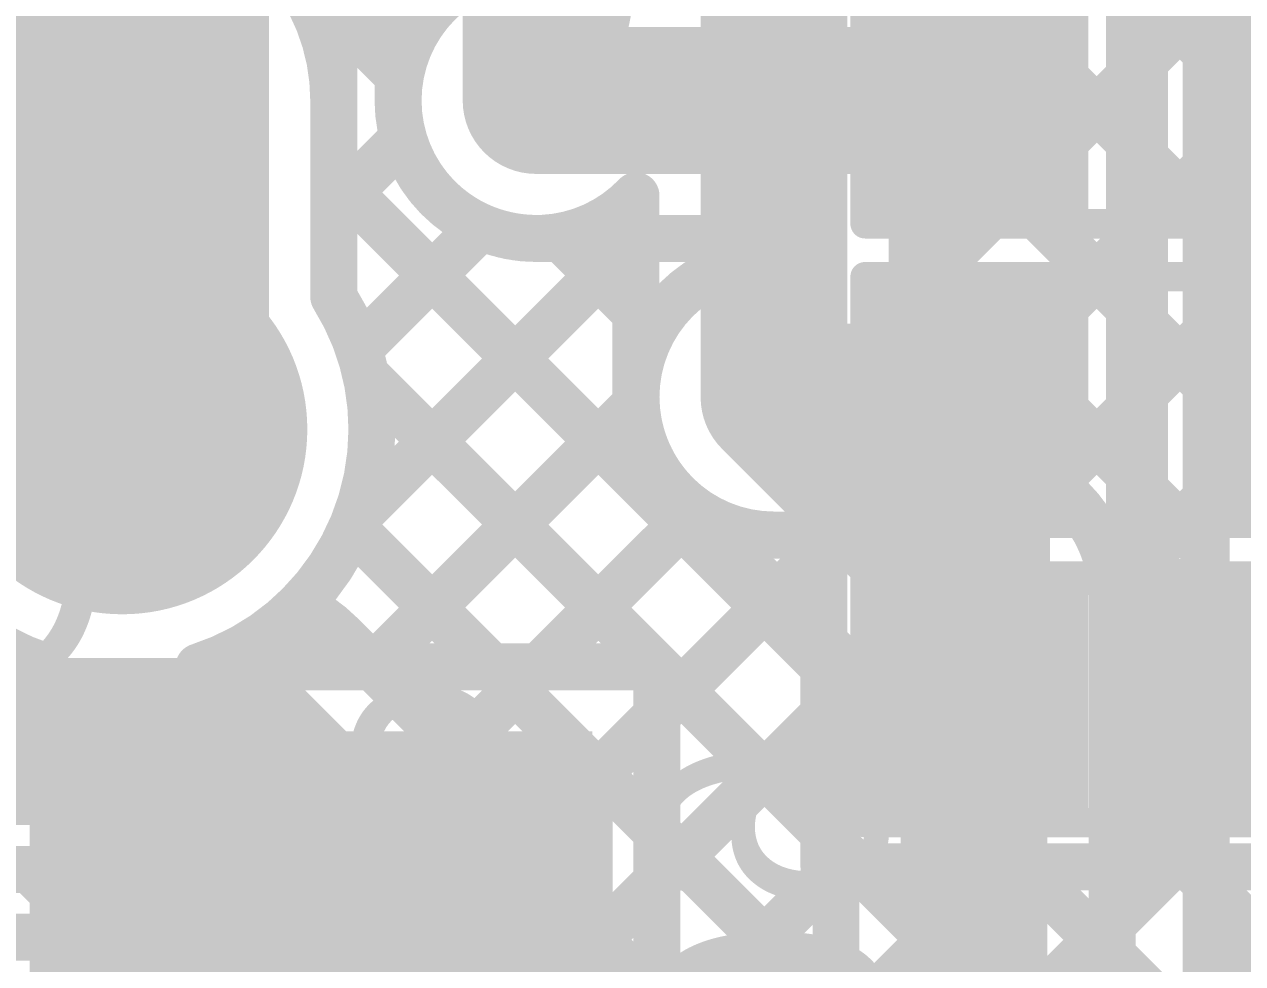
# Model space of a CAD drawing. Header units: millimetres. Extents: x 0 to 214, y 0 to 214.
# Drawn here: x 4.6023 to 4.8097, y 1.115 to 1.275 of the extents above; entities that cross this region are included whole.
import ezdxf

# ---------------------------------------------------------------- set-up
doc = ezdxf.new("R2010")
doc.units = ezdxf.units.MM
doc.header["$MEASUREMENT"] = 0
for name, color, linetype in [('BottomLayer', 5, 'Continuous'), ('BottomOverlay', 54, 'Continuous'), ('BottomPaste', 16, 'Continuous'), ('BottomSolder', 6, 'Continuous'), ('TopLayer', 1, 'Continuous'), ('TopOverlay', 2, 'Continuous'), ('TopPaste', 8, 'Continuous'), ('TopSolder', 216, 'Continuous'), ('ViaHoleLayer', 16, 'Continuous')]:
    doc.layers.add(name, color=color, linetype=linetype)
doc.styles.add('Arial', font='', dxfattribs={"height": 0.2})
doc.styles.get('Arial').set_extended_font_data('Arial')

# ---------------------------------------------------------------- blocks, each defined once
blk = doc.blocks.new('RES_0603_38')
at = {"layer": 'TopLayer'}
for points in [[(-0.015, 0.0175), (-0.015, -0.0175), (-0.045, -0.0175), (-0.045, 0.0175)], [(0.045, 0.0175), (0.045, -0.0175), (0.015, -0.0175), (0.015, 0.0175)]]:
    blk.add_hatch(color=1, dxfattribs=at).paths.add_polyline_path(points)
at = {"layer": 'TopPaste'}
for points in [[(-0.015, 0.0175), (-0.015, -0.0175), (-0.045, -0.0175), (-0.045, 0.0175)], [(0.045, 0.0175), (0.045, -0.0175), (0.015, -0.0175), (0.015, 0.0175)]]:
    blk.add_hatch(color=8, dxfattribs=at).paths.add_polyline_path(points)
at = {"layer": 'TopSolder'}
for points in [[(-0.011, 0.0215), (-0.011, -0.0215), (-0.049, -0.0215), (-0.049, 0.0215)], [(0.049, 0.0215), (0.049, -0.0215), (0.011, -0.0215), (0.011, 0.0215)]]:
    blk.add_hatch(color=216, dxfattribs=at).paths.add_polyline_path(points)
at = {"layer": 'TopOverlay', "const_width": 0.005}
for points in [[(-0.049, -0.021), (-0.049, 0.021)], [(-0.049, 0.021), (0.049, 0.021)], [(0.049, -0.021), (0.049, 0.021)], [(-0.049, -0.021), (0.049, -0.021)]]:
    blk.add_lwpolyline(points, dxfattribs=at)
at = {"layer": 'TopOverlay', "const_width": 0.0025}
for points in [[(-0.05025, 0.021, 1), (-0.04775, 0.021, 1)], [(-0.05025, 0.021, 1), (-0.04775, 0.021, 1)], [(0.04775, 0.021, 1), (0.05025, 0.021, 1)], [(0.04775, 0.021, 1), (0.05025, 0.021, 1)], [(-0.05025, -0.021, 1), (-0.04775, -0.021, 1)], [(-0.05025, -0.021, 1), (-0.04775, -0.021, 1)], [(0.04775, -0.021, 1), (0.05025, -0.021, 1)], [(0.04775, -0.021, 1), (0.05025, -0.021, 1)]]:
    blk.add_lwpolyline(points, format="xyb", close=True, dxfattribs=at)
blk = doc.blocks.new('RES_0603_B_41')
at = {"layer": 'BottomLayer'}
for points in [[(-0.045, -0.0175), (-0.045, 0.0175), (-0.015, 0.0175), (-0.015, -0.0175)], [(0.015, -0.0175), (0.015, 0.0175), (0.045, 0.0175), (0.045, -0.0175)]]:
    blk.add_hatch(color=5, dxfattribs=at).paths.add_polyline_path(points)
at = {"layer": 'BottomPaste'}
for points in [[(-0.045, -0.0175), (-0.045, 0.0175), (-0.015, 0.0175), (-0.015, -0.0175)], [(0.015, -0.0175), (0.015, 0.0175), (0.045, 0.0175), (0.045, -0.0175)]]:
    blk.add_hatch(color=16, dxfattribs=at).paths.add_polyline_path(points)
at = {"layer": 'BottomSolder'}
for points in [[(-0.049, -0.0215), (-0.049, 0.0215), (-0.011, 0.0215), (-0.011, -0.0215)], [(0.011, -0.0215), (0.011, 0.0215), (0.049, 0.0215), (0.049, -0.0215)]]:
    blk.add_hatch(color=6, dxfattribs=at).paths.add_polyline_path(points)
at = {"layer": 'BottomOverlay', "const_width": 0.005}
for points in [[(-0.049, 0.021), (0.049, 0.021)], [(-0.049, 0.021), (-0.049, -0.021)], [(0.049, 0.021), (0.049, -0.021)], [(-0.049, -0.021), (0.049, -0.021)]]:
    blk.add_lwpolyline(points, dxfattribs=at)
at = {"layer": 'BottomOverlay', "const_width": 0.0025}
for points in [[(-0.05025, 0.021, 1), (-0.04775, 0.021, 1)], [(-0.05025, 0.021, 1), (-0.04775, 0.021, 1)], [(0.04775, 0.021, 1), (0.05025, 0.021, 1)], [(0.04775, 0.021, 1), (0.05025, 0.021, 1)], [(-0.05025, -0.021, 1), (-0.04775, -0.021, 1)], [(-0.05025, -0.021, 1), (-0.04775, -0.021, 1)], [(0.04775, -0.021, 1), (0.05025, -0.021, 1)], [(0.04775, -0.021, 1), (0.05025, -0.021, 1)]]:
    blk.add_lwpolyline(points, format="xyb", close=True, dxfattribs=at)
blk = doc.blocks.new('RES_0603_48')
at = {"layer": 'TopLayer'}
for points in [[(-0.015, 0.0175), (-0.015, -0.0175), (-0.045, -0.0175), (-0.045, 0.0175)], [(0.045, 0.0175), (0.045, -0.0175), (0.015, -0.0175), (0.015, 0.0175)]]:
    blk.add_hatch(color=1, dxfattribs=at).paths.add_polyline_path(points)
at = {"layer": 'TopPaste'}
for points in [[(-0.015, 0.0175), (-0.015, -0.0175), (-0.045, -0.0175), (-0.045, 0.0175)], [(0.045, 0.0175), (0.045, -0.0175), (0.015, -0.0175), (0.015, 0.0175)]]:
    blk.add_hatch(color=8, dxfattribs=at).paths.add_polyline_path(points)
at = {"layer": 'TopSolder'}
for points in [[(-0.011, 0.0215), (-0.011, -0.0215), (-0.049, -0.0215), (-0.049, 0.0215)], [(0.049, 0.0215), (0.049, -0.0215), (0.011, -0.0215), (0.011, 0.0215)]]:
    blk.add_hatch(color=216, dxfattribs=at).paths.add_polyline_path(points)
at = {"layer": 'TopOverlay', "const_width": 0.005}
for points in [[(-0.049, 0.021), (-0.049, -0.021)], [(0.049, 0.021), (-0.049, 0.021)], [(0.049, 0.021), (0.049, -0.021)], [(0.049, -0.021), (-0.049, -0.021)]]:
    blk.add_lwpolyline(points, dxfattribs=at)
at = {"layer": 'TopOverlay', "const_width": 0.0025}
for points in [[(-0.05025, 0.021, 1), (-0.04775, 0.021, 1)], [(-0.05025, 0.021, 1), (-0.04775, 0.021, 1)], [(0.04775, 0.021, 1), (0.05025, 0.021, 1)], [(0.04775, 0.021, 1), (0.05025, 0.021, 1)], [(-0.05025, -0.021, 1), (-0.04775, -0.021, 1)], [(-0.05025, -0.021, 1), (-0.04775, -0.021, 1)], [(0.04775, -0.021, 1), (0.05025, -0.021, 1)], [(0.04775, -0.021, 1), (0.05025, -0.021, 1)]]:
    blk.add_lwpolyline(points, format="xyb", close=True, dxfattribs=at)
blk = doc.blocks.new('RES_0603_52')
at = {"layer": 'TopLayer'}
for points in [[(-0.015, 0.0175), (-0.015, -0.0175), (-0.045, -0.0175), (-0.045, 0.0175)], [(0.045, 0.0175), (0.045, -0.0175), (0.015, -0.0175), (0.015, 0.0175)]]:
    blk.add_hatch(color=1, dxfattribs=at).paths.add_polyline_path(points)
at = {"layer": 'TopPaste'}
for points in [[(-0.015, 0.0175), (-0.015, -0.0175), (-0.045, -0.0175), (-0.045, 0.0175)], [(0.045, 0.0175), (0.045, -0.0175), (0.015, -0.0175), (0.015, 0.0175)]]:
    blk.add_hatch(color=8, dxfattribs=at).paths.add_polyline_path(points)
at = {"layer": 'TopSolder'}
for points in [[(-0.011, 0.0215), (-0.011, -0.0215), (-0.049, -0.0215), (-0.049, 0.0215)], [(0.049, 0.0215), (0.049, -0.0215), (0.011, -0.0215), (0.011, 0.0215)]]:
    blk.add_hatch(color=216, dxfattribs=at).paths.add_polyline_path(points)
at = {"layer": 'TopOverlay', "const_width": 0.005}
for points in [[(-0.049, 0.021), (-0.049, -0.021)], [(0.049, 0.021), (-0.049, 0.021)], [(0.049, 0.021), (0.049, -0.021)], [(0.049, -0.021), (-0.049, -0.021)]]:
    blk.add_lwpolyline(points, dxfattribs=at)
at = {"layer": 'TopOverlay', "const_width": 0.0025}
for points in [[(-0.05025, 0.021, 1), (-0.04775, 0.021, 1)], [(-0.05025, 0.021, 1), (-0.04775, 0.021, 1)], [(0.04775, 0.021, 1), (0.05025, 0.021, 1)], [(0.04775, 0.021, 1), (0.05025, 0.021, 1)], [(-0.05025, -0.021, 1), (-0.04775, -0.021, 1)], [(-0.05025, -0.021, 1), (-0.04775, -0.021, 1)], [(0.04775, -0.021, 1), (0.05025, -0.021, 1)], [(0.04775, -0.021, 1), (0.05025, -0.021, 1)]]:
    blk.add_lwpolyline(points, format="xyb", close=True, dxfattribs=at)
blk = doc.blocks.new('RES_0603_53')
at = {"layer": 'TopLayer'}
for points in [[(-0.015, 0.0175), (-0.015, -0.0175), (-0.045, -0.0175), (-0.045, 0.0175)], [(0.045, 0.0175), (0.045, -0.0175), (0.015, -0.0175), (0.015, 0.0175)]]:
    blk.add_hatch(color=1, dxfattribs=at).paths.add_polyline_path(points)
at = {"layer": 'TopPaste'}
for points in [[(-0.015, 0.0175), (-0.015, -0.0175), (-0.045, -0.0175), (-0.045, 0.0175)], [(0.045, 0.0175), (0.045, -0.0175), (0.015, -0.0175), (0.015, 0.0175)]]:
    blk.add_hatch(color=8, dxfattribs=at).paths.add_polyline_path(points)
at = {"layer": 'TopSolder'}
for points in [[(-0.011, 0.0215), (-0.011, -0.0215), (-0.049, -0.0215), (-0.049, 0.0215)], [(0.049, 0.0215), (0.049, -0.0215), (0.011, -0.0215), (0.011, 0.0215)]]:
    blk.add_hatch(color=216, dxfattribs=at).paths.add_polyline_path(points)
at = {"layer": 'TopOverlay', "const_width": 0.005}
for points in [[(-0.049, -0.021), (-0.049, 0.021)], [(-0.049, 0.021), (0.049, 0.021)], [(0.049, -0.021), (0.049, 0.021)], [(-0.049, -0.021), (0.049, -0.021)]]:
    blk.add_lwpolyline(points, dxfattribs=at)
at = {"layer": 'TopOverlay', "const_width": 0.0025}
for points in [[(-0.05025, 0.021, 1), (-0.04775, 0.021, 1)], [(-0.05025, 0.021, 1), (-0.04775, 0.021, 1)], [(0.04775, 0.021, 1), (0.05025, 0.021, 1)], [(0.04775, 0.021, 1), (0.05025, 0.021, 1)], [(-0.05025, -0.021, 1), (-0.04775, -0.021, 1)], [(-0.05025, -0.021, 1), (-0.04775, -0.021, 1)], [(0.04775, -0.021, 1), (0.05025, -0.021, 1)], [(0.04775, -0.021, 1), (0.05025, -0.021, 1)]]:
    blk.add_lwpolyline(points, format="xyb", close=True, dxfattribs=at)
blk = doc.blocks.new('SOT_23_B_69')
at = {"layer": 'BottomLayer'}
for points in [[(-0.05354, 0.05748), (-0.02126, 0.05748), (-0.02126, 0.02126), (-0.05354, 0.02126)], [(0.02126, 0.05748), (0.05354, 0.05748), (0.05354, 0.02126), (0.02126, 0.02126)], [(-0.01614, -0.02126), (0.01614, -0.02126), (0.01614, -0.05748), (-0.01614, -0.05748)]]:
    blk.add_hatch(color=5, dxfattribs=at).paths.add_polyline_path(points)
at = {"layer": 'BottomPaste'}
for points in [[(-0.05354, 0.05748), (-0.02126, 0.05748), (-0.02126, 0.02126), (-0.05354, 0.02126)], [(0.02126, 0.05748), (0.05354, 0.05748), (0.05354, 0.02126), (0.02126, 0.02126)], [(-0.01614, -0.02126), (0.01614, -0.02126), (0.01614, -0.05748), (-0.01614, -0.05748)]]:
    blk.add_hatch(color=16, dxfattribs=at).paths.add_polyline_path(points)
at = {"layer": 'BottomSolder'}
for points in [[(-0.05754, 0.06148), (-0.01726, 0.06148), (-0.01726, 0.01726), (-0.05754, 0.01726)], [(0.01726, 0.06148), (0.05754, 0.06148), (0.05754, 0.01726), (0.01726, 0.01726)], [(-0.02014, -0.01726), (0.02014, -0.01726), (0.02014, -0.06148), (-0.02014, -0.06148)]]:
    blk.add_hatch(color=6, dxfattribs=at).paths.add_polyline_path(points)
at = {"layer": 'BottomOverlay'}
for points, const_width in [([(-0.06439, 0.045, 1), (-0.07161, 0.045, 1)], 0.01), ([(-0.07411, 0.045, 1), (-0.06911, 0.045, 1)], 0.005), ([(-0.06689, 0.045, 1), (-0.06189, 0.045, 1)], 0.005), ([(-0.01425, 0.029, 1), (-0.01175, 0.029, 1)], 0.0025), ([(0.01175, 0.029, 1), (0.01425, 0.029, 1)], 0.0025), ([(-0.06225, 0.027, 1), (-0.05975, 0.027, 1)], 0.0025), ([(0.05975, 0.027, 1), (0.06225, 0.027, 1)], 0.0025), ([(-0.06225, -0.029, 1), (-0.05975, -0.029, 1)], 0.0025), ([(-0.06225, -0.029, 1), (-0.05975, -0.029, 1)], 0.0025), ([(-0.02525, -0.029, 1), (-0.02275, -0.029, 1)], 0.0025), ([(0.02275, -0.029, 1), (0.02525, -0.029, 1)], 0.0025), ([(0.05975, -0.029, 1), (0.06225, -0.029, 1)], 0.0025), ([(0.05975, -0.029, 1), (0.06225, -0.029, 1)], 0.0025)]:
    blk.add_lwpolyline(points, format="xyb", close=True, dxfattribs=dict(at, const_width=const_width))
at = {"layer": 'BottomOverlay', "const_width": 0.005}
for points in [[(0.013, 0.029), (-0.013, 0.029)], [(-0.061, -0.029), (-0.061, 0.027)], [(0.061, -0.029), (0.061, 0.027)], [(-0.024, -0.029), (-0.061, -0.029)], [(0.061, -0.029), (0.024, -0.029)]]:
    blk.add_lwpolyline(points, dxfattribs=at)

msp = doc.modelspace()

# ---------------------------------------------------------------- hatches: boundary and pattern name
at = {"layer": 'BottomLayer'}
h = msp.add_hatch(color=5, dxfattribs=at)
edge = h.paths.add_edge_path()
edge.add_arc((4.68945, 1.262), 0.01181, 0, 360)
h = msp.add_hatch(color=5, dxfattribs=at)
edge = h.paths.add_edge_path()
edge.add_arc((4.619, 1.206), 0.0315, 0, 360)
h = msp.add_hatch(color=5, dxfattribs=at)
edge = h.paths.add_edge_path()
edge.add_arc((4.72995, 1.2115), 0.01181, 0, 360)
msp.add_hatch(color=5, dxfattribs=at).paths.add_polyline_path([(4.605, 1.11055), (4.699, 1.11055), (4.699, 1.15455), (4.605, 1.15455)])
at = {"layer": 'BottomSolder'}
h = msp.add_hatch(color=6, dxfattribs=at)
edge = h.paths.add_edge_path()
edge.add_arc((4.68945, 1.262), 0.00991, 0, 360)
h = msp.add_hatch(color=6, dxfattribs=at)
edge = h.paths.add_edge_path()
edge.add_arc((4.72995, 1.2115), 0.00991, 0, 360)
at = {"layer": 'TopLayer'}
msp.add_hatch(color=1, dxfattribs=at).paths.add_polyline_path([(4.804, 1.191), (4.849, 1.191), (4.849, 1.362), (4.804, 1.362)])
h = msp.add_hatch(color=1, dxfattribs=at)
edge = h.paths.add_edge_path()
edge.add_arc((4.68945, 1.262), 0.01181, 0, 360)
h = msp.add_hatch(color=1, dxfattribs=at)
edge = h.paths.add_edge_path()
edge.add_arc((4.619, 1.206), 0.0315, 0, 360)
h = msp.add_hatch(color=1, dxfattribs=at)
edge = h.paths.add_edge_path()
edge.add_arc((4.72995, 1.2115), 0.01181, 0, 360)
at = {"layer": 'TopSolder'}
h = msp.add_hatch(color=216, dxfattribs=at)
edge = h.paths.add_edge_path()
edge.add_arc((4.68945, 1.262), 0.00991, 0, 360)
h = msp.add_hatch(color=216, dxfattribs=at)
edge = h.paths.add_edge_path()
edge.add_arc((4.72995, 1.2115), 0.00991, 0, 360)
at = {"layer": 'ViaHoleLayer'}
h = msp.add_hatch(color=16, dxfattribs=at)
edge = h.paths.add_edge_path()
edge.add_arc((4.68945, 1.262), 0.00591, 0, 360)
h = msp.add_hatch(color=16, dxfattribs=at)
edge = h.paths.add_edge_path()
edge.add_arc((4.619, 1.206), 0.01575, 0, 360)
h = msp.add_hatch(color=16, dxfattribs=at)
edge = h.paths.add_edge_path()
edge.add_arc((4.72995, 1.2115), 0.00591, 0, 360)

# ---------------------------------------------------------------- linework, layer by layer
at = {"layer": 'BottomLayer'}
for points, const_width in [([(4.72995, 1.2115), (4.72995, 1.683)], 0.025), ([(4.75345, 1.22123), (4.75345, 1.683)], 0.008), ([(4.619, 1.206), (4.619, 1.608)], 0.05), ([(4.655, 1.22858), (4.655, 1.58542)], 0.008), ([(4.68945, 1.262), (4.68945, 1.424)], 0.025), ([(4.66595, 1.262), (4.66595, 1.424)], 0.008), ([(4.8035, 1.01768), (4.8035, 1.33932)], 0.008), ([(4.75345, 1.3202), (4.8035, 1.27015)], 0.008), ([(4.75345, 1.25734), (4.8035, 1.30739)], 0.008), ([(4.75345, 1.29192), (4.8035, 1.24186)], 0.008), ([(4.655, 1.27203), (4.66595, 1.28297)], 0.008), ([(4.75345, 1.22905), (4.8035, 1.2791)], 0.008), ([(4.655, 1.27723), (4.66595, 1.26628)], 0.008), ([(4.75345, 1.26363), (4.8035, 1.21358)], 0.008), ([(4.655, 1.24374), (4.66684, 1.25558)], 0.008), ([(4.76368, 1.211), (4.8035, 1.25082)], 0.008), ([(4.655, 1.24894), (4.7405, 1.16344)], 0.008), ([(4.70645, 1.2115), (4.70645, 1.24578)], 0.008), ([(4.65923, 1.21969), (4.68002, 1.24047)], 0.008), ([(4.65872, 1.19089), (4.70645, 1.23862)], 0.008), ([(4.69339, 1.23883), (4.70645, 1.22578)], 0.008), ([(4.75345, 1.23535), (4.8035, 1.1853)], 0.008), ([(4.77782, 1.19686), (4.8035, 1.22254)], 0.008), ([(4.72995, 1.2115), (4.764, 1.17745)], 0.025), ([(4.75345, 1.22123), (4.7806, 1.19408)], 0.008), ([(4.6605, 1.21516), (4.7405, 1.13516)], 0.008), ([(4.66166, 1.16555), (4.70647, 1.21036)], 0.008), ([(4.71335, 1.19487), (4.7405, 1.16771)], 0.008), ([(4.78749, 1.17824), (4.8035, 1.19425)], 0.008), ([(4.68995, 1.16555), (4.7163, 1.19191)], 0.008), ([(4.65808, 1.1893), (4.68182, 1.16555)], 0.008), ([(4.764, 1.09855), (4.764, 1.17745)], 0.025), ([(4.71, 1.15732), (4.73045, 1.17777)], 0.008), ([(4.7875, 1.09855), (4.7875, 1.17745)], 0.008), ([(4.64595, 1.17314), (4.65354, 1.16555)], 0.008), ([(4.7875, 1.17301), (4.8035, 1.15701)], 0.008), ([(4.7405, 1.10829), (4.7405, 1.16771)], 0.008), ([(4.7875, 1.14997), (4.8035, 1.16597)], 0.008), ([(4.594, 1.16555), (4.60596, 1.16555)], 0.008), ([(4.63204, 1.16555), (4.71, 1.16555)], 0.008), ([(4.71, 1.09955), (4.71, 1.16555)], 0.008), ([(4.71, 1.12904), (4.7405, 1.15954)], 0.008), ([(4.7875, 1.14473), (4.8035, 1.12873)], 0.008), ([(4.71, 1.13737), (4.73979, 1.10758)], 0.008), ([(4.7875, 1.12168), (4.8035, 1.13768)], 0.008), ([(4.71, 1.10075), (4.7405, 1.13125)], 0.008), ([(4.7875, 1.11644), (4.8035, 1.10044)], 0.008)]:
    msp.add_lwpolyline(points, dxfattribs=dict(at, const_width=const_width))
for points, const_width in [([(4.653, 1.27723, 1), (4.657, 1.27723, 1)], 0.004), ([(4.653, 1.27203, 1), (4.657, 1.27203, 1)], 0.004), ([(4.6832, 1.262, 1), (4.6957, 1.262, 1)], 0.0125), ([(4.8015, 1.27015, 1), (4.8055, 1.27015, 1)], 0.004), ([(4.66395, 1.26628, 1), (4.66795, 1.26628, 1)], 0.004), ([(4.75145, 1.26363, 1), (4.75545, 1.26363, 1)], 0.004), ([(4.66395, 1.262, 1), (4.66795, 1.262, 1)], 0.004), ([(4.66395, 1.262, 1), (4.66795, 1.262, 1)], 0.004), ([(4.75145, 1.25734, 1), (4.75545, 1.25734, 1)], 0.004), ([(4.66484, 1.25558, 1), (4.66884, 1.25558, 1)], 0.004), ([(4.8015, 1.25082, 1), (4.8055, 1.25082, 1)], 0.004), ([(4.653, 1.24894, 1), (4.657, 1.24894, 1)], 0.004), ([(4.70445, 1.24578, 1), (4.70845, 1.24578, 1)], 0.004), ([(4.70445, 1.24578, 1), (4.70845, 1.24578, 1)], 0.004), ([(4.653, 1.24374, 1), (4.657, 1.24374, 1)], 0.004), ([(4.67802, 1.24047, 1), (4.68202, 1.24047, 1)], 0.004), ([(4.8015, 1.24186, 1), (4.8055, 1.24186, 1)], 0.004), ([(4.69139, 1.23883, 1), (4.69539, 1.23883, 1)], 0.004), ([(4.70445, 1.23862, 1), (4.70845, 1.23862, 1)], 0.004), ([(4.75145, 1.23535, 1), (4.75545, 1.23535, 1)], 0.004), ([(4.653, 1.22858, 1), (4.657, 1.22858, 1)], 0.004), ([(4.653, 1.22858, 1), (4.657, 1.22858, 1)], 0.004), ([(4.75145, 1.22905, 1), (4.75545, 1.22905, 1)], 0.004), ([(4.6065, 1.206, 1), (4.6315, 1.206, 1)], 0.025), ([(4.70445, 1.22578, 1), (4.70845, 1.22578, 1)], 0.004), ([(4.8015, 1.22254, 1), (4.8055, 1.22254, 1)], 0.004), ([(4.65723, 1.21969, 1), (4.66123, 1.21969, 1)], 0.004), ([(4.7237, 1.2115, 1), (4.7362, 1.2115, 1)], 0.0125), ([(4.7237, 1.2115, 1), (4.7362, 1.2115, 1)], 0.0125), ([(4.75145, 1.22123, 1), (4.75545, 1.22123, 1)], 0.004), ([(4.75145, 1.22123, 1), (4.75545, 1.22123, 1)], 0.004), ([(4.6585, 1.21516, 1), (4.6625, 1.21516, 1)], 0.004), ([(4.8015, 1.21358, 1), (4.8055, 1.21358, 1)], 0.004), ([(4.70445, 1.2115, 1), (4.70845, 1.2115, 1)], 0.004), ([(4.70445, 1.2115, 1), (4.70845, 1.2115, 1)], 0.004), ([(4.70445, 1.2115, 1), (4.70845, 1.2115, 1)], 0.004), ([(4.70447, 1.21036, 1), (4.70847, 1.21036, 1)], 0.004), ([(4.76168, 1.211, 1), (4.76568, 1.211, 1)], 0.004), ([(4.6595, 1.206, 1), (4.6635, 1.206, 1)], 0.004), ([(4.6595, 1.206, 1), (4.6635, 1.206, 1)], 0.004), ([(4.77582, 1.19686, 1), (4.77982, 1.19686, 1)], 0.004), ([(4.71133, 1.19488, 1), (4.71533, 1.19488, 1)], 0.004), ([(4.71135, 1.19487, 1), (4.71535, 1.19487, 1)], 0.004), ([(4.71135, 1.19487, 1), (4.71535, 1.19487, 1)], 0.004), ([(4.7786, 1.19408, 1), (4.7826, 1.19408, 1)], 0.004), ([(4.7786, 1.19408, 1), (4.7826, 1.19408, 1)], 0.004), ([(4.77862, 1.19406, 1), (4.78262, 1.19406, 1)], 0.004), ([(4.8015, 1.19425, 1), (4.8055, 1.19425, 1)], 0.004), ([(4.65672, 1.19089, 1), (4.66072, 1.19089, 1)], 0.004), ([(4.7143, 1.19191, 1), (4.7183, 1.19191, 1)], 0.004), ([(4.65608, 1.1893, 1), (4.66008, 1.1893, 1)], 0.004), ([(4.75775, 1.17745, 1), (4.77025, 1.17745, 1)], 0.0125), ([(4.75775, 1.17745, 1), (4.77025, 1.17745, 1)], 0.0125), ([(4.8015, 1.1853, 1), (4.8055, 1.1853, 1)], 0.004), ([(4.78549, 1.17824, 1), (4.78949, 1.17824, 1)], 0.004), ([(4.72845, 1.17777, 1), (4.73245, 1.17777, 1)], 0.004), ([(4.7855, 1.17745, 1), (4.7895, 1.17745, 1)], 0.004), ([(4.7855, 1.17745, 1), (4.7895, 1.17745, 1)], 0.004), ([(4.7855, 1.17745, 1), (4.7895, 1.17745, 1)], 0.004), ([(4.64395, 1.17314, 1), (4.64795, 1.17314, 1)], 0.004), ([(4.7855, 1.17301, 1), (4.7895, 1.17301, 1)], 0.004), ([(4.7385, 1.16771, 1), (4.7425, 1.16771, 1)], 0.004), ([(4.7385, 1.16771, 1), (4.7425, 1.16771, 1)], 0.004), ([(4.8015, 1.16597, 1), (4.8055, 1.16597, 1)], 0.004), ([(4.60396, 1.16555, 1), (4.60796, 1.16555, 1)], 0.004), ([(4.60396, 1.16555, 1), (4.60796, 1.16555, 1)], 0.004), ([(4.63004, 1.16555, 1), (4.63404, 1.16555, 1)], 0.004), ([(4.63004, 1.16555, 1), (4.63404, 1.16555, 1)], 0.004), ([(4.65154, 1.16555, 1), (4.65554, 1.16555, 1)], 0.004), ([(4.65966, 1.16555, 1), (4.66366, 1.16555, 1)], 0.004), ([(4.67982, 1.16555, 1), (4.68382, 1.16555, 1)], 0.004), ([(4.68795, 1.16555, 1), (4.69195, 1.16555, 1)], 0.004), ([(4.708, 1.16555, 1), (4.712, 1.16555, 1)], 0.004), ([(4.708, 1.16555, 1), (4.712, 1.16555, 1)], 0.004), ([(4.7385, 1.16344, 1), (4.7425, 1.16344, 1)], 0.004), ([(4.7385, 1.15954, 1), (4.7425, 1.15954, 1)], 0.004), ([(4.708, 1.15732, 1), (4.712, 1.15732, 1)], 0.004), ([(4.8015, 1.15701, 1), (4.8055, 1.15701, 1)], 0.004), ([(4.7855, 1.14997, 1), (4.7895, 1.14997, 1)], 0.004), ([(4.7855, 1.14473, 1), (4.7895, 1.14473, 1)], 0.004), ([(4.708, 1.13737, 1), (4.712, 1.13737, 1)], 0.004), ([(4.8015, 1.13768, 1), (4.8055, 1.13768, 1)], 0.004), ([(4.7385, 1.13516, 1), (4.7425, 1.13516, 1)], 0.004), ([(4.7385, 1.13125, 1), (4.7425, 1.13125, 1)], 0.004), ([(4.708, 1.12904, 1), (4.712, 1.12904, 1)], 0.004), ([(4.8015, 1.12873, 1), (4.8055, 1.12873, 1)], 0.004), ([(4.7855, 1.12168, 1), (4.7895, 1.12168, 1)], 0.004), ([(4.7855, 1.11644, 1), (4.7895, 1.11644, 1)], 0.004)]:
    msp.add_lwpolyline(points, format="xyb", close=True, dxfattribs=dict(at, const_width=const_width))
at = {"layer": 'BottomLayer', "const_width": 0.008}
for points in [[(4.70645, 1.24578, -0.676645), (4.66595, 1.262)], [(4.60596, 1.16555, -0.488998), (4.583, 1.22858)], [(4.655, 1.22858, -0.140979), (4.6615, 1.206)], [(4.71333, 1.19488, -0.198912), (4.70645, 1.2115)], [(4.71335, 1.19487, -0.199188), (4.70645, 1.2115)], [(4.6615, 1.206, -0.325575), (4.63204, 1.16555)], [(4.7806, 1.19408, -0.199188), (4.7875, 1.17745)], [(4.78062, 1.19406, -0.198912), (4.7875, 1.17745)]]:
    msp.add_lwpolyline(points, format="xyb", dxfattribs=at)
at = {"layer": 'TopLayer'}
for points, const_width in [([(4.793, 1.18), (4.793, 1.37026)], 0.008), ([(4.79045, 1.2395), (4.79045, 1.2905)], 0.008), ([(4.645, 1.28723), (4.66628, 1.26595)], 0.008), ([(4.65388, 1.27091), (4.67097, 1.288)], 0.008), ([(4.619, 1.206), (4.619, 1.262)], 0.05), ([(4.68945, 1.262), (4.76445, 1.262)], 0.025), ([(4.79045, 1.26605), (4.793, 1.2686)], 0.008), ([(4.655, 1.22858), (4.655, 1.262)], 0.008), ([(4.655, 1.24374), (4.66684, 1.25558)], 0.008), ([(4.79045, 1.25492), (4.793, 1.25236)], 0.008), ([(4.655, 1.24894), (4.73845, 1.1655)], 0.008), ([(4.65923, 1.21969), (4.68002, 1.24047)], 0.008), ([(4.65872, 1.19089), (4.70633, 1.2385)], 0.008), ([(4.68945, 1.2385), (4.73845, 1.2385)], 0.008), ([(4.69373, 1.2385), (4.70937, 1.22285)], 0.008), ([(4.72201, 1.2385), (4.72587, 1.23464)], 0.008), ([(4.73111, 1.235), (4.73461, 1.2385)], 0.008), ([(4.73845, 1.235), (4.73845, 1.2385)], 0.008), ([(4.73845, 1.235), (4.73845, 1.2385)], 0.008), ([(4.79045, 1.23777), (4.793, 1.24032)], 0.008), ([(4.79045, 1.2335), (4.79045, 1.2395)], 0.008), ([(4.79045, 1.2335), (4.79045, 1.2395)], 0.008), ([(4.72995, 1.235), (4.73845, 1.235)], 0.008), ([(4.79045, 1.1885), (4.79045, 1.2335)], 0.008), ([(4.79045, 1.22663), (4.793, 1.22408)], 0.008), ([(4.72995, 1.2115), (4.76395, 1.2115)], 0.025), ([(4.76445, 1.16), (4.76445, 1.211)], 0.025), ([(4.6605, 1.21516), (4.73845, 1.13721)], 0.008), ([(4.79045, 1.20948), (4.793, 1.21204)], 0.008), ([(4.66167, 1.16556), (4.70647, 1.21036)], 0.008), ([(4.79045, 1.19835), (4.793, 1.1958)], 0.008), ([(4.67581, 1.15142), (4.71657, 1.19218)], 0.008), ([(4.65808, 1.1893), (4.77437, 1.073)], 0.008), ([(4.72995, 1.188), (4.73845, 1.188)], 0.008), ([(4.73845, 1.1825), (4.73845, 1.188)], 0.008), ([(4.73845, 1.1825), (4.73845, 1.188)], 0.008), ([(4.79045, 1.1825), (4.79045, 1.1885)], 0.008), ([(4.79045, 1.1825), (4.79045, 1.1885)], 0.008), ([(4.6825, 1.12982), (4.73845, 1.18577)], 0.008), ([(4.73845, 1.1315), (4.73845, 1.1825)], 0.008), ([(4.79045, 1.1812), (4.793, 1.18375)], 0.008), ([(4.79045, 1.1315), (4.79045, 1.1825)], 0.008), ([(4.793, 1.18), (4.79845, 1.18)], 0.008), ([(4.79845, 1.1315), (4.79845, 1.18)], 0.008), ([(4.65608, 1.17115), (4.6756, 1.15163)], 0.008), ([(4.79045, 1.17006), (4.79845, 1.16206)], 0.008), ([(4.43655, 1.15455), (4.63945, 1.15455)], 0.025), ([(4.63945, 1.15455), (4.659, 1.135)], 0.025), ([(4.79045, 1.15291), (4.79845, 1.16091)], 0.008), ([(4.685, 1.10404), (4.73845, 1.15748)], 0.008), ([(4.659, 1.091), (4.659, 1.135)], 0.025), ([(4.79045, 1.14178), (4.79845, 1.13378)], 0.008), ([(4.73845, 1.13721), (4.74416, 1.1315)], 0.008), ([(4.68244, 1.13665), (4.74609, 1.073)], 0.008), ([(4.6825, 1.1195), (4.6825, 1.135)], 0.008), ([(4.73882, 1.073), (4.79845, 1.13263)], 0.008), ([(4.79845, 1.13378), (4.80073, 1.1315)], 0.008), ([(4.44629, 1.13105), (4.62971, 1.13105)], 0.008), ([(4.58733, 1.1195), (4.59888, 1.13105)], 0.008), ([(4.60318, 1.13105), (4.61474, 1.1195)], 0.008), ([(4.61561, 1.1195), (4.62716, 1.13105)], 0.008), ([(4.62971, 1.13105), (4.6355, 1.12527)], 0.008), ([(4.685, 1.07575), (4.74075, 1.1315)], 0.008), ([(4.71053, 1.073), (4.76903, 1.1315)], 0.008), ([(4.73845, 1.1315), (4.79045, 1.1315)], 0.008), ([(4.74416, 1.1315), (4.80266, 1.073)], 0.008), ([(4.7671, 1.073), (4.8256, 1.1315)], 0.008), ([(4.77244, 1.1315), (4.83094, 1.073)], 0.008), ([(4.79845, 1.1315), (4.85045, 1.1315)], 0.008), ([(4.80073, 1.1315), (4.85923, 1.073)], 0.008), ([(4.6355, 1.1195), (4.6355, 1.12527)], 0.008), ([(4.573, 1.1195), (4.625, 1.1195)], 0.008), ([(4.625, 1.073), (4.625, 1.1195)], 0.008), ([(4.633, 1.073), (4.633, 1.1195)], 0.008), ([(4.685, 1.073), (4.685, 1.1195)], 0.008)]:
    msp.add_lwpolyline(points, dxfattribs=dict(at, const_width=const_width))
at = {"layer": 'TopLayer', "const_width": 0.008}
for points in [[(4.645, 1.2869, -0.193302), (4.655, 1.262)], [(4.68945, 1.2385, -1), (4.68945, 1.2855)], [(4.72995, 1.188, -1), (4.72995, 1.235)], [(4.655, 1.22858, -0.140979), (4.6615, 1.206)], [(4.6615, 1.206, -0.198609), (4.64908, 1.17599)], [(4.64908, 1.17599, -0.09096), (4.65606, 1.17117)], [(4.64908, 1.17599, -0.091227), (4.65608, 1.17115)], [(4.6756, 1.15163, -0.199188), (4.6825, 1.135)], [(4.67562, 1.15162, -0.198912), (4.6825, 1.135)]]:
    msp.add_lwpolyline(points, format="xyb", dxfattribs=at)
at = {"layer": 'TopLayer'}
for points, const_width in [([(4.6065, 1.262, 1), (4.6315, 1.262, 1)], 0.025), ([(4.65188, 1.27091, 1), (4.65588, 1.27091, 1)], 0.004), ([(4.6832, 1.262, 1), (4.6957, 1.262, 1)], 0.0125), ([(4.7582, 1.262, 1), (4.7707, 1.262, 1)], 0.0125), ([(4.791, 1.2686, 1), (4.795, 1.2686, 1)], 0.004), ([(4.66428, 1.26595, 1), (4.66828, 1.26595, 1)], 0.004), ([(4.78845, 1.26605, 1), (4.79245, 1.26605, 1)], 0.004), ([(4.653, 1.262, 1), (4.657, 1.262, 1)], 0.004), ([(4.653, 1.262, 1), (4.657, 1.262, 1)], 0.004), ([(4.66484, 1.25558, 1), (4.66884, 1.25558, 1)], 0.004), ([(4.78845, 1.25492, 1), (4.79245, 1.25492, 1)], 0.004), ([(4.791, 1.25236, 1), (4.795, 1.25236, 1)], 0.004), ([(4.653, 1.24894, 1), (4.657, 1.24894, 1)], 0.004), ([(4.653, 1.24374, 1), (4.657, 1.24374, 1)], 0.004), ([(4.67802, 1.24047, 1), (4.68202, 1.24047, 1)], 0.004), ([(4.68745, 1.2385, 1), (4.69145, 1.2385, 1)], 0.004), ([(4.68745, 1.2385, 1), (4.69145, 1.2385, 1)], 0.004), ([(4.69173, 1.2385, 1), (4.69573, 1.2385, 1)], 0.004), ([(4.70433, 1.2385, 1), (4.70833, 1.2385, 1)], 0.004), ([(4.72001, 1.2385, 1), (4.72401, 1.2385, 1)], 0.004), ([(4.73261, 1.2385, 1), (4.73661, 1.2385, 1)], 0.004), ([(4.73645, 1.2385, 1), (4.74045, 1.2385, 1)], 0.004), ([(4.73645, 1.2385, 1), (4.74045, 1.2385, 1)], 0.004), ([(4.73645, 1.2385, 1), (4.74045, 1.2385, 1)], 0.004), ([(4.78845, 1.2395, 1), (4.79245, 1.2395, 1)], 0.004), ([(4.78845, 1.2395, 1), (4.79245, 1.2395, 1)], 0.004), ([(4.78845, 1.2395, 1), (4.79245, 1.2395, 1)], 0.004), ([(4.791, 1.24032, 1), (4.795, 1.24032, 1)], 0.004), ([(4.78845, 1.23777, 1), (4.79245, 1.23777, 1)], 0.004), ([(4.72387, 1.23464, 1), (4.72787, 1.23464, 1)], 0.004), ([(4.72795, 1.235, 1), (4.73195, 1.235, 1)], 0.004), ([(4.72795, 1.235, 1), (4.73195, 1.235, 1)], 0.004), ([(4.72911, 1.235, 1), (4.73311, 1.235, 1)], 0.004), ([(4.73645, 1.235, 1), (4.74045, 1.235, 1)], 0.004), ([(4.73645, 1.235, 1), (4.74045, 1.235, 1)], 0.004), ([(4.73645, 1.235, 1), (4.74045, 1.235, 1)], 0.004), ([(4.78845, 1.2335, 1), (4.79245, 1.2335, 1)], 0.004), ([(4.78845, 1.2335, 1), (4.79245, 1.2335, 1)], 0.004), ([(4.78845, 1.2335, 1), (4.79245, 1.2335, 1)], 0.004), ([(4.653, 1.22858, 1), (4.657, 1.22858, 1)], 0.004), ([(4.653, 1.22858, 1), (4.657, 1.22858, 1)], 0.004), ([(4.6065, 1.206, 1), (4.6315, 1.206, 1)], 0.025), ([(4.78845, 1.22663, 1), (4.79245, 1.22663, 1)], 0.004), ([(4.791, 1.22408, 1), (4.795, 1.22408, 1)], 0.004), ([(4.70737, 1.22285, 1), (4.71137, 1.22285, 1)], 0.004), ([(4.65723, 1.21969, 1), (4.66123, 1.21969, 1)], 0.004), ([(4.7237, 1.2115, 1), (4.7362, 1.2115, 1)], 0.0125), ([(4.7577, 1.2115, 1), (4.7702, 1.2115, 1)], 0.0125), ([(4.7582, 1.211, 1), (4.7707, 1.211, 1)], 0.0125), ([(4.6585, 1.21516, 1), (4.6625, 1.21516, 1)], 0.004), ([(4.791, 1.21204, 1), (4.795, 1.21204, 1)], 0.004), ([(4.70447, 1.21036, 1), (4.70847, 1.21036, 1)], 0.004), ([(4.78845, 1.20948, 1), (4.79245, 1.20948, 1)], 0.004), ([(4.6595, 1.206, 1), (4.6635, 1.206, 1)], 0.004), ([(4.6595, 1.206, 1), (4.6635, 1.206, 1)], 0.004), ([(4.78845, 1.19835, 1), (4.79245, 1.19835, 1)], 0.004), ([(4.791, 1.1958, 1), (4.795, 1.1958, 1)], 0.004), ([(4.65672, 1.19089, 1), (4.66072, 1.19089, 1)], 0.004), ([(4.71457, 1.19218, 1), (4.71857, 1.19218, 1)], 0.004), ([(4.65608, 1.1893, 1), (4.66008, 1.1893, 1)], 0.004), ([(4.72795, 1.188, 1), (4.73195, 1.188, 1)], 0.004), ([(4.72795, 1.188, 1), (4.73195, 1.188, 1)], 0.004), ([(4.73645, 1.188, 1), (4.74045, 1.188, 1)], 0.004), ([(4.73645, 1.188, 1), (4.74045, 1.188, 1)], 0.004), ([(4.73645, 1.188, 1), (4.74045, 1.188, 1)], 0.004), ([(4.78845, 1.1885, 1), (4.79245, 1.1885, 1)], 0.004), ([(4.78845, 1.1885, 1), (4.79245, 1.1885, 1)], 0.004), ([(4.78845, 1.1885, 1), (4.79245, 1.1885, 1)], 0.004), ([(4.73645, 1.18577, 1), (4.74045, 1.18577, 1)], 0.004), ([(4.73645, 1.1825, 1), (4.74045, 1.1825, 1)], 0.004), ([(4.73645, 1.1825, 1), (4.74045, 1.1825, 1)], 0.004), ([(4.73645, 1.1825, 1), (4.74045, 1.1825, 1)], 0.004), ([(4.78845, 1.1825, 1), (4.79245, 1.1825, 1)], 0.004), ([(4.78845, 1.1825, 1), (4.79245, 1.1825, 1)], 0.004), ([(4.78845, 1.1825, 1), (4.79245, 1.1825, 1)], 0.004), ([(4.791, 1.18375, 1), (4.795, 1.18375, 1)], 0.004), ([(4.78845, 1.1812, 1), (4.79245, 1.1812, 1)], 0.004), ([(4.791, 1.18, 1), (4.795, 1.18, 1)], 0.004), ([(4.791, 1.18, 1), (4.795, 1.18, 1)], 0.004), ([(4.79645, 1.18, 1), (4.80045, 1.18, 1)], 0.004), ([(4.79645, 1.18, 1), (4.80045, 1.18, 1)], 0.004), ([(4.64708, 1.17599, 1), (4.65108, 1.17599, 1)], 0.004), ([(4.64708, 1.17599, 1), (4.65108, 1.17599, 1)], 0.004), ([(4.64708, 1.17599, 1), (4.65108, 1.17599, 1)], 0.004), ([(4.65406, 1.17117, 1), (4.65806, 1.17117, 1)], 0.004), ([(4.65408, 1.17115, 1), (4.65808, 1.17115, 1)], 0.004), ([(4.65408, 1.17115, 1), (4.65808, 1.17115, 1)], 0.004), ([(4.78845, 1.17006, 1), (4.79245, 1.17006, 1)], 0.004), ([(4.7582, 1.16, 1), (4.7707, 1.16, 1)], 0.0125), ([(4.65967, 1.16556, 1), (4.66367, 1.16556, 1)], 0.004), ([(4.73645, 1.1655, 1), (4.74045, 1.1655, 1)], 0.004), ([(4.6332, 1.15455, 1), (4.6457, 1.15455, 1)], 0.0125), ([(4.6332, 1.15455, 1), (4.6457, 1.15455, 1)], 0.0125), ([(4.79645, 1.16206, 1), (4.80045, 1.16206, 1)], 0.004), ([(4.79645, 1.16091, 1), (4.80045, 1.16091, 1)], 0.004), ([(4.73645, 1.15748, 1), (4.74045, 1.15748, 1)], 0.004), ([(4.6736, 1.15163, 1), (4.6776, 1.15163, 1)], 0.004), ([(4.6736, 1.15163, 1), (4.6776, 1.15163, 1)], 0.004), ([(4.67362, 1.15162, 1), (4.67762, 1.15162, 1)], 0.004), ([(4.67381, 1.15142, 1), (4.67781, 1.15142, 1)], 0.004), ([(4.78845, 1.15291, 1), (4.79245, 1.15291, 1)], 0.004), ([(4.65275, 1.135, 1), (4.66525, 1.135, 1)], 0.0125), ([(4.65275, 1.135, 1), (4.66525, 1.135, 1)], 0.0125), ([(4.78845, 1.14178, 1), (4.79245, 1.14178, 1)], 0.004), ([(4.73645, 1.13721, 1), (4.74045, 1.13721, 1)], 0.004), ([(4.73645, 1.13721, 1), (4.74045, 1.13721, 1)], 0.004), ([(4.68044, 1.13665, 1), (4.68444, 1.13665, 1)], 0.004), ([(4.6805, 1.135, 1), (4.6845, 1.135, 1)], 0.004), ([(4.6805, 1.135, 1), (4.6845, 1.135, 1)], 0.004), ([(4.6805, 1.135, 1), (4.6845, 1.135, 1)], 0.004), ([(4.79645, 1.13378, 1), (4.80045, 1.13378, 1)], 0.004), ([(4.79645, 1.13378, 1), (4.80045, 1.13378, 1)], 0.004), ([(4.79645, 1.13263, 1), (4.80045, 1.13263, 1)], 0.004), ([(4.59688, 1.13105, 1), (4.60088, 1.13105, 1)], 0.004), ([(4.60118, 1.13105, 1), (4.60518, 1.13105, 1)], 0.004), ([(4.62516, 1.13105, 1), (4.62916, 1.13105, 1)], 0.004), ([(4.62771, 1.13105, 1), (4.63171, 1.13105, 1)], 0.004), ([(4.62771, 1.13105, 1), (4.63171, 1.13105, 1)], 0.004), ([(4.73645, 1.1315, 1), (4.74045, 1.1315, 1)], 0.004), ([(4.73645, 1.1315, 1), (4.74045, 1.1315, 1)], 0.004), ([(4.73875, 1.1315, 1), (4.74275, 1.1315, 1)], 0.004), ([(4.74216, 1.1315, 1), (4.74616, 1.1315, 1)], 0.004), ([(4.74216, 1.1315, 1), (4.74616, 1.1315, 1)], 0.004), ([(4.76703, 1.1315, 1), (4.77103, 1.1315, 1)], 0.004), ([(4.77044, 1.1315, 1), (4.77444, 1.1315, 1)], 0.004), ([(4.78845, 1.1315, 1), (4.79245, 1.1315, 1)], 0.004), ([(4.78845, 1.1315, 1), (4.79245, 1.1315, 1)], 0.004), ([(4.79645, 1.1315, 1), (4.80045, 1.1315, 1)], 0.004), ([(4.79645, 1.1315, 1), (4.80045, 1.1315, 1)], 0.004), ([(4.79873, 1.1315, 1), (4.80273, 1.1315, 1)], 0.004), ([(4.79873, 1.1315, 1), (4.80273, 1.1315, 1)], 0.004), ([(4.6805, 1.12982, 1), (4.6845, 1.12982, 1)], 0.004), ([(4.6335, 1.12527, 1), (4.6375, 1.12527, 1)], 0.004), ([(4.6335, 1.12527, 1), (4.6375, 1.12527, 1)], 0.004), ([(4.61274, 1.1195, 1), (4.61674, 1.1195, 1)], 0.004), ([(4.61361, 1.1195, 1), (4.61761, 1.1195, 1)], 0.004), ([(4.623, 1.1195, 1), (4.627, 1.1195, 1)], 0.004), ([(4.623, 1.1195, 1), (4.627, 1.1195, 1)], 0.004), ([(4.631, 1.1195, 1), (4.635, 1.1195, 1)], 0.004), ([(4.6335, 1.1195, 1), (4.6375, 1.1195, 1)], 0.004), ([(4.6805, 1.1195, 1), (4.6845, 1.1195, 1)], 0.004), ([(4.683, 1.1195, 1), (4.687, 1.1195, 1)], 0.004)]:
    msp.add_lwpolyline(points, format="xyb", close=True, dxfattribs=dict(at, const_width=const_width))

# ---------------------------------------------------------------- block references
for name, p in [('RES_0603_53', (4.589, 1.262)), ('RES_0603_38', (4.79445, 1.16))]:
    msp.add_blockref(name, p)
for name, p, rotation in [('RES_0603_52', (4.79445, 1.262), 180), ('RES_0603_48', (4.79445, 1.211), 180), ('SOT_23_B_69', (4.586, 1.09), 270), ('RES_0603_B_41', (4.679, 1.09655), 90)]:
    msp.add_blockref(name, p, dxfattribs=dict(rotation=rotation))

# ---------------------------------------------------------------- texts
at = {"layer": 'BottomOverlay', "style": 'Arial', "text_generation_flag": 2}
msp.add_text('Q29', height=0.04, dxfattribs=at).set_placement((4.61732, 1.16201))
msp.add_text('R99', height=0.04, rotation=270, dxfattribs=at).set_placement((4.70901, 1.05168))
at = {"layer": 'TopOverlay', "style": 'Arial'}
msp.add_text('#', height=0.055, rotation=360, dxfattribs=at).set_placement((4.67722, 1.26753))
msp.add_text('R93', height=0.04, dxfattribs=at).set_placement((4.58368, 1.12201))

doc.saveas('drawing.dxf')
